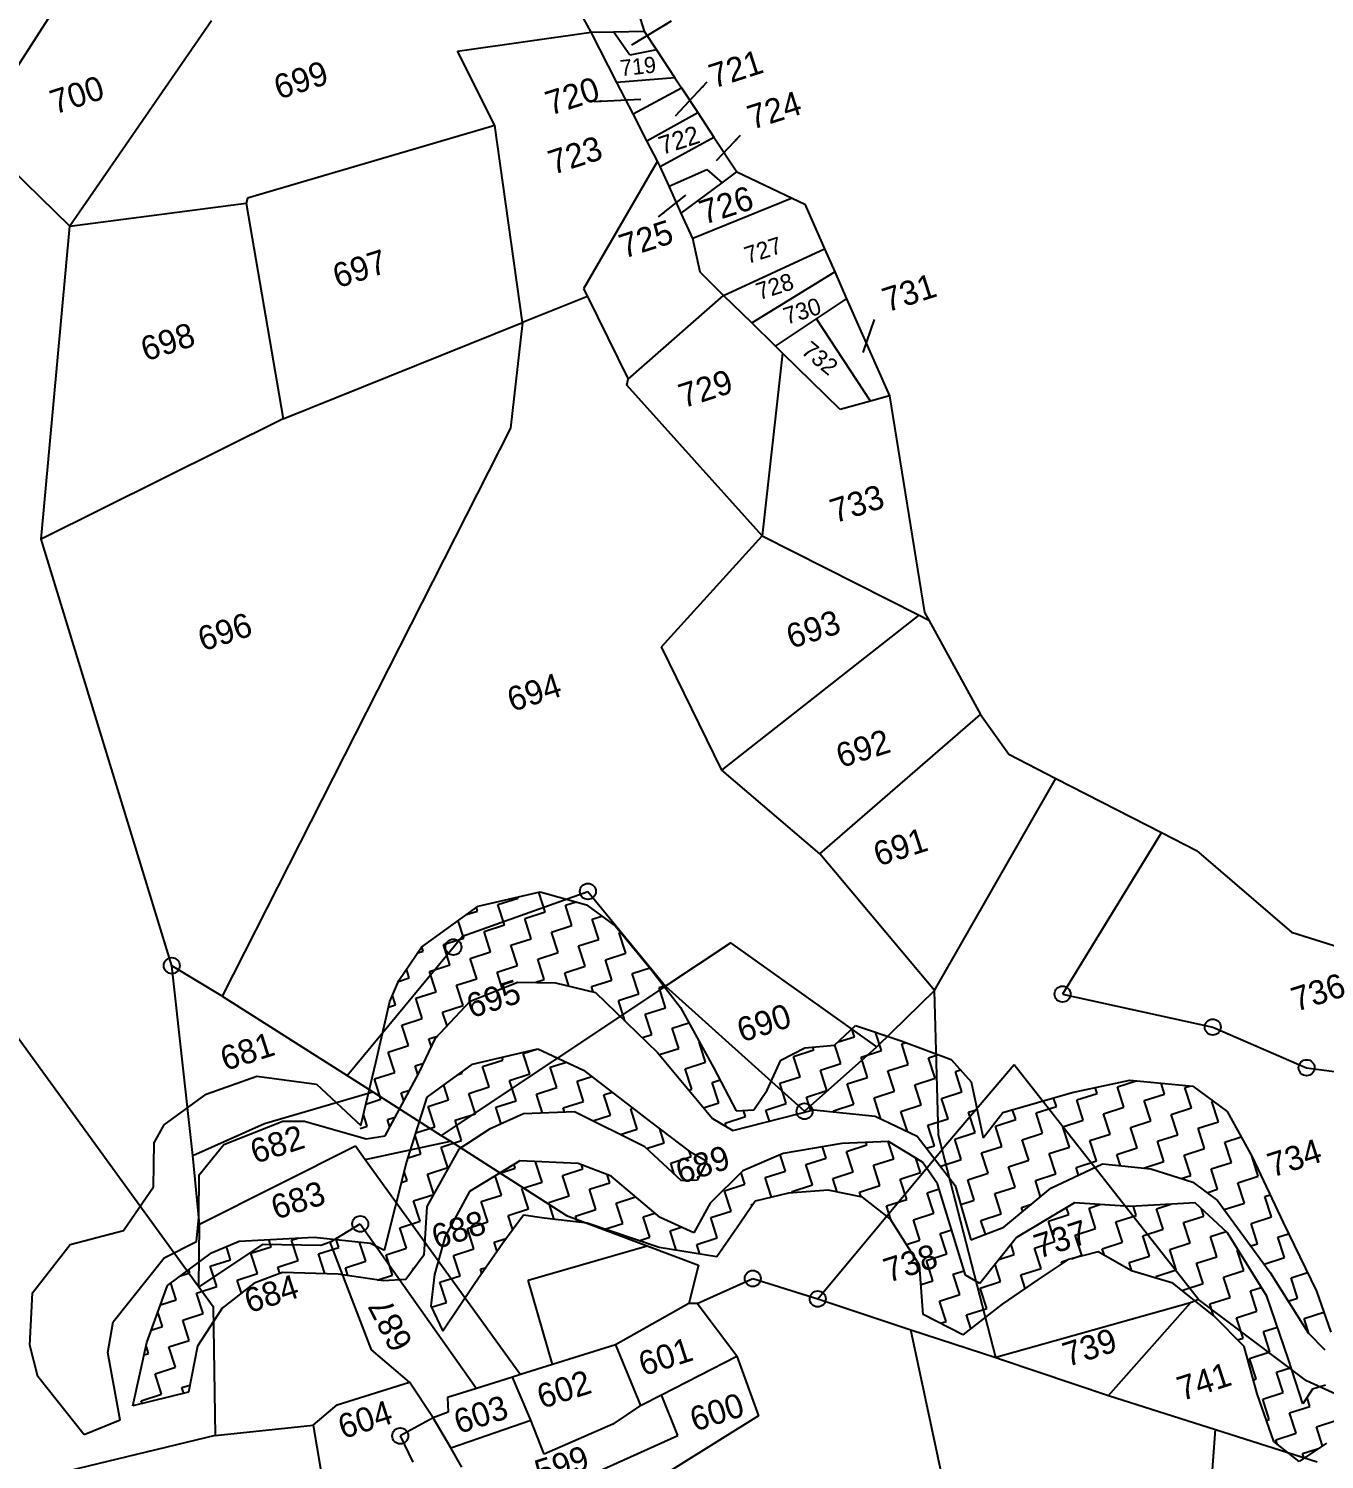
# Model space of a CAD drawing. Header units: metres. Extents: x 305262 to 307111, y 1940505 to 1944566.
# Drawn here: x 306012 to 306473, y 1943196 to 1943706 of the extents above; entities that cross this region are included whole.
import ezdxf

# ---------------------------------------------------------------- set-up
doc = ezdxf.new("R2010")
doc.units = ezdxf.units.M
doc.header["$MEASUREMENT"] = 0
for name, color, linetype in [('POLY_HATCH', 12, 'Continuous'), ('POLY_PARCEL', 6, 'Continuous'), ('TEXT_PARCEL', 7, 'Continuous'), ('V_BOUND_LINE', 7, 'Continuous')]:
    doc.layers.add(name, color=color, linetype=linetype)
doc.styles.get("Standard").update_dxf_attribs({"font": 'simplex.shx'})
doc.styles.add('TEXT_MAP', font='')
doc.styles.get('TEXT_MAP').set_extended_font_data('Kruti Dev 050')
doc.dimstyles.get("Standard").update_dxf_attribs({"dimtxt": 0.18, "dimasz": 0.18, "dimexe": 0.18, "dimexo": 0.0625, "dimgap": 0.09, "dimtad": 0, "dimtih": 1, "dimtoh": 1, "dimdec": 4, "dimzin": 0, "dimdsep": 46, "dimtxsty": 'Standard', "dimcen": 0.09, "dimadec": 0, "dimazin": 0, "dimtfac": 1, "dimtdec": 4, "dimtofl": 0, "dimtmove": 0, "dimatfit": 3, "dimfxl": 1, "dimtolj": 1, "dimtzin": 0, "dimarcsym": 0})

msp = doc.modelspace()

# ---------------------------------------------------------------- linework, layer by layer
for centre in [(306211.05, 1943398.62), (306163.16, 1943378.78), (306062.94, 1943372.18), (306380.01, 1943362.05), (306433.45, 1943350.31), (306466.89, 1943335.86), (306288.16, 1943320.35), (306130.03, 1943280.25), (306269.73, 1943260.83), (306292.85, 1943253.58), (306144.26, 1943204.81)]:
    msp.add_circle(centre, 2.85)
at = {"layer": 'POLY_HATCH'}
for p, q in [((306171.97, 1943393.32), (306194.03, 1943398.48)), ((306194.03, 1943398.48), (306210.6, 1943393.82)), ((306151.87, 1943378.81), (306171.97, 1943393.32)), ((306210.6, 1943393.82), (306220.93, 1943386.27)), ((306220.93, 1943386.27), (306232.99, 1943371.52)), ((306143.75, 1943366.96), (306151.87, 1943378.81)), ((306232.99, 1943371.52), (306243.97, 1943357.32)), ((306140.56, 1943359.45), (306143.75, 1943366.96)), ((306169.11, 1943359.56), (306186.12, 1943366.36)), ((306186.12, 1943366.36), (306199.47, 1943366.02)), ((306199.47, 1943366.02), (306213.78, 1943362.68)), ((306213.78, 1943362.68), (306235.87, 1943341.33)), ((306135.53, 1943337.66), (306140.56, 1943359.45)), ((306156.82, 1943346.35), (306169.11, 1943359.56)), ((306243.97, 1943357.32), (306255.77, 1943335.93)), ((306298.88, 1943343.83), (306306.32, 1943350.84)), ((306306.32, 1943350.84), (306322.52, 1943345.47)), ((306150.93, 1943334.15), (306156.82, 1943346.35)), ((306169.93, 1943337.15), (306193.23, 1943342.6)), ((306193.23, 1943342.6), (306209.46, 1943335.04)), ((306279.69, 1943338.55), (306288.27, 1943342.95)), ((306288.27, 1943342.95), (306298.88, 1943343.83)), ((306322.52, 1943345.47), (306340.32, 1943338.83)), ((306130.23, 1943315.32), (306135.53, 1943337.66)), ((306153.8, 1943325.32), (306169.93, 1943337.15)), ((306235.87, 1943341.33), (306255.35, 1943317.81)), ((306274.9, 1943327.92), (306279.69, 1943338.55)), ((306340.32, 1943338.83), (306347.51, 1943330.86)), ((306075.13, 1943326.4), (306093.25, 1943332.9)), ((306093.25, 1943332.9), (306114.4, 1943329.96)), ((306138.89, 1943311.58), (306150.93, 1943334.15)), ((306209.46, 1943335.04), (306233.28, 1943316.63)), ((306255.77, 1943335.93), (306263.86, 1943320.5)), ((306114.4, 1943329.96), (306130.23, 1943315.32)), ((306270.16, 1943320.88), (306274.9, 1943327.92)), ((306347.51, 1943330.86), (306351.69, 1943310.89)), ((306358.8, 1943319.88), (306383.48, 1943327.08)), ((306383.48, 1943327.08), (306404.01, 1943331.44)), ((306404.01, 1943331.44), (306426.35, 1943329.24)), ((306426.35, 1943329.24), (306438.65, 1943320.23)), ((306060.25, 1943315.49), (306075.13, 1943326.4)), ((306146.47, 1943302.01), (306153.8, 1943325.32)), ((306081.4, 1943308.53), (306102.48, 1943316.79)), ((306102.48, 1943316.79), (306110.17, 1943316.89)), ((306110.17, 1943316.89), (306132.09, 1943310.58)), ((306188.14, 1943319.43), (306176.08, 1943314.02)), ((306206.31, 1943320.16), (306188.14, 1943319.43)), ((306231.26, 1943307.74), (306206.31, 1943320.16)), ((306255.35, 1943317.81), (306262.68, 1943313.55)), ((306262.68, 1943313.55), (306291.45, 1943320.81)), ((306263.86, 1943320.5), (306270.16, 1943320.88)), ((306291.45, 1943320.81), (306313.35, 1943318.59)), ((306313.35, 1943318.59), (306328.22, 1943311.46)), ((306351.69, 1943310.89), (306358.8, 1943319.88)), ((306438.65, 1943320.23), (306447.54, 1943304.16)), ((306056.63, 1943309.11), (306060.25, 1943315.49)), ((306176.08, 1943314.02), (306165.07, 1943306.9)), ((306233.28, 1943316.63), (306247.1, 1943306.19)), ((306056.46, 1943293.41), (306056.63, 1943309.11)), ((306072.7, 1943297.72), (306081.4, 1943308.53)), ((306132.09, 1943310.58), (306138.89, 1943311.58)), ((306165.07, 1943306.9), (306153.77, 1943286.4)), ((306244.37, 1943295.6), (306231.26, 1943307.74)), ((306301.43, 1943308.9), (306280.61, 1943305.27)), ((306318.06, 1943309.64), (306301.43, 1943308.9)), ((306330.14, 1943302.28), (306318.06, 1943309.64)), ((306328.22, 1943311.46), (306341.78, 1943293.98)), ((306138.6, 1943270.86), (306146.47, 1943302.01)), ((306186.86, 1943302.72), (306168.89, 1943291.83)), ((306207.63, 1943301.73), (306186.86, 1943302.72)), ((306219.28, 1943297.3), (306207.63, 1943301.73)), ((306247.1, 1943306.19), (306253.37, 1943302.58)), ((306253.37, 1943302.58), (306249.91, 1943295.85)), ((306280.61, 1943305.27), (306266.24, 1943299.11)), ((306335.53, 1943294.54), (306330.14, 1943302.28)), ((306375.85, 1943293.03), (306394.27, 1943301.6)), ((306394.27, 1943301.6), (306411.39, 1943299.82)), ((306447.54, 1943304.16), (306458.51, 1943280.72)), ((306072.54, 1943282.53), (306072.7, 1943297.72)), ((306236.82, 1943282.5), (306219.28, 1943297.3)), ((306266.24, 1943299.11), (306254.57, 1943287.7)), ((306411.39, 1943299.82), (306426.4, 1943295.1)), ((306045.76, 1943277.95), (306056.46, 1943293.41)), ((306168.89, 1943291.83), (306160.25, 1943275.77)), ((306249.91, 1943295.85), (306244.37, 1943295.6)), ((306296.52, 1943292.26), (306282.4, 1943291.15)), ((306308.79, 1943289.8), (306296.52, 1943292.26)), ((306345.49, 1943261.97), (306335.53, 1943294.54)), ((306341.78, 1943293.98), (306347.35, 1943274.6)), ((306359.16, 1943279.06), (306375.85, 1943293.03)), ((306426.4, 1943295.1), (306435.1, 1943288.64)), ((306153.77, 1943286.4), (306152.66, 1943269.18)), ((306254.57, 1943287.7), (306248.76, 1943277.14)), ((306270.61, 1943288.4), (306264.22, 1943279.04)), ((306282.4, 1943291.15), (306270.61, 1943288.4)), ((306318.59, 1943282.07), (306308.79, 1943289.8)), ((306384.24, 1943287.72), (306363.64, 1943275.47)), ((306404.08, 1943286.43), (306384.24, 1943287.72)), ((306427.18, 1943287.72), (306404.08, 1943286.43)), ((306438.77, 1943277.14), (306427.18, 1943287.72)), ((306435.1, 1943288.64), (306453.96, 1943262.94)), ((306071.73, 1943273.96), (306072.54, 1943282.53)), ((306188.1, 1943283.32), (306180.71, 1943273.35)), ((306195.45, 1943282.26), (306188.1, 1943283.32)), ((306210.79, 1943280.49), (306195.45, 1943282.26)), ((306248.76, 1943277.14), (306236.82, 1943282.5)), ((306329.1, 1943265.63), (306318.59, 1943282.07)), ((306026.71, 1943272.96), (306045.76, 1943277.95)), ((306236.38, 1943271.88), (306210.79, 1943280.49)), ((306264.22, 1943279.04), (306257, 1943268.52)), ((306347.35, 1943274.6), (306359.16, 1943279.06)), ((306452.68, 1943254.52), (306438.77, 1943277.14)), ((306458.51, 1943280.72), (306470.37, 1943256.37)), ((306013.4, 1943255.76), (306026.71, 1943272.96)), ((306060.23, 1943268.19), (306071.73, 1943273.96)), ((306077.02, 1943269.97), (306086.92, 1943274.17)), ((306086.92, 1943274.17), (306113.56, 1943275.58)), ((306113.56, 1943275.58), (306133.7, 1943273.37)), ((306133.7, 1943273.37), (306138.6, 1943270.86)), ((306160.25, 1943275.77), (306156.41, 1943262.27)), ((306180.71, 1943273.35), (306170.85, 1943259)), ((306257, 1943268.52), (306236.38, 1943271.88)), ((306363.64, 1943275.47), (306350.54, 1943258.99)), ((306042.03, 1943245.42), (306060.23, 1943268.19)), ((306061.36, 1943258.29), (306077.02, 1943269.97)), ((306152.66, 1943269.18), (306146.26, 1943260.47)), ((306382.02, 1943267.6), (306371.35, 1943260.44)), ((306392.65, 1943270.27), (306382.02, 1943267.6)), ((306404.52, 1943263.51), (306392.65, 1943270.27)), ((306102.38, 1943262.94), (306092.23, 1943259.11)), ((306122.12, 1943262.42), (306102.38, 1943262.94)), ((306138.25, 1943259.94), (306122.12, 1943262.42)), ((306156.41, 1943262.27), (306155.16, 1943251.14)), ((306330.43, 1943248.03), (306329.1, 1943265.63)), ((306350.54, 1943258.99), (306345.49, 1943261.97)), ((306419.2, 1943259.14), (306404.52, 1943263.51)), ((306453.96, 1943262.94), (306467.48, 1943241.47)), ((306012.37, 1943237.06), (306013.4, 1943255.76)), ((306054.06, 1943238.05), (306061.36, 1943258.29)), ((306092.23, 1943259.11), (306080.83, 1943250.32)), ((306146.26, 1943260.47), (306138.25, 1943259.94)), ((306170.85, 1943259), (306159.44, 1943242.07)), ((306371.35, 1943260.44), (306358.49, 1943251.69)), ((306433.81, 1943247.59), (306419.2, 1943259.14)), ((306470.37, 1943256.37), (306475.51, 1943241.78)), ((306155.16, 1943251.14), (306159.44, 1943242.07)), ((306358.49, 1943251.69), (306344.54, 1943240.79)), ((306460.45, 1943231.98), (306452.68, 1943254.52)), ((306040.21, 1943234.45), (306042.03, 1943245.42)), ((306080.83, 1943250.32), (306072.12, 1943236.71)), ((306344.54, 1943240.79), (306330.43, 1943248.03)), ((306444.64, 1943236.62), (306433.81, 1943247.59)), ((306467.48, 1943241.47), (306473.39, 1943235.43)), ((306015.26, 1943225.97), (306012.37, 1943237.06)), ((306049.05, 1943215.49), (306054.06, 1943238.05)), ((306072.12, 1943236.71), (306068.86, 1943220.31)), ((306449.31, 1943219.79), (306444.64, 1943236.62)), ((306044.57, 1943210.39), (306040.21, 1943234.45)), ((306465.51, 1943216.23), (306460.45, 1943231.98)), ((306031.7, 1943205.18), (306015.26, 1943225.97)), ((306068.86, 1943220.31), (306049.05, 1943215.49)), ((306468.95, 1943221.42), (306465.51, 1943216.23)), ((306473.58, 1943222.91), (306468.95, 1943221.42)), ((306455.23, 1943202.77), (306449.31, 1943219.79)), ((306044.57, 1943210.39), (306031.7, 1943205.18)), ((306464.22, 1943195.68), (306455.23, 1943202.77)), ((306473.91, 1943202.22), (306464.22, 1943195.68))]:
    msp.add_line(p, q, dxfattribs=at)
at = {"layer": 'POLY_HATCH', "linetype": 'Continuous'}
for p, q in [((306195.8, 1943391.34), (306193.54, 1943398.36)), ((306179, 1943393.92), (306186.23, 1943396.25)), ((306181.32, 1943386.69), (306179, 1943393.92)), ((306186.23, 1943396.25), (306186.11, 1943396.63)), ((306203.04, 1943393.67), (306206.82, 1943394.88)), ((306205.37, 1943386.43), (306203.04, 1943393.67)), ((306166.85, 1943382.03), (306164.86, 1943388.19)), ((306167.83, 1943390.34), (306171.76, 1943391.6)), ((306171.76, 1943391.6), (306171.35, 1943392.87)), ((306188.56, 1943389.01), (306195.8, 1943391.34)), ((306190.89, 1943381.78), (306188.56, 1943389.01)), ((306212.61, 1943388.76), (306216.02, 1943389.86)), ((306214.93, 1943381.52), (306212.61, 1943388.76)), ((306174.08, 1943384.36), (306181.32, 1943386.69)), ((306176.41, 1943377.12), (306174.08, 1943384.36)), ((306198.13, 1943384.1), (306205.37, 1943386.43)), ((306200.46, 1943376.86), (306198.13, 1943384.1)), ((306222.17, 1943383.85), (306222.76, 1943384.04)), ((306224.5, 1943376.61), (306222.17, 1943383.85)), ((306152.37, 1943377.38), (306151.9, 1943378.83)), ((306159.61, 1943379.7), (306166.85, 1943382.03)), ((306161.94, 1943372.46), (306159.61, 1943379.7)), ((306183.65, 1943379.45), (306190.89, 1943381.78)), ((306185.98, 1943372.21), (306183.65, 1943379.45)), ((306207.69, 1943379.19), (306214.93, 1943381.52)), ((306210.02, 1943371.95), (306207.69, 1943379.19)), ((306150.47, 1943376.76), (306152.37, 1943377.38)), ((306169.17, 1943374.79), (306176.41, 1943377.12)), ((306171.5, 1943367.55), (306169.17, 1943374.79)), ((306193.22, 1943374.54), (306200.46, 1943376.86)), ((306195.54, 1943367.3), (306193.22, 1943374.54)), ((306217.26, 1943374.28), (306224.5, 1943376.61)), ((306219.59, 1943367.04), (306217.26, 1943374.28)), ((306143.58, 1943366.56), (306147.46, 1943367.81)), ((306147.46, 1943367.81), (306146.46, 1943370.92)), ((306154.7, 1943370.14), (306161.94, 1943372.46)), ((306157.02, 1943362.9), (306154.7, 1943370.14)), ((306178.74, 1943369.88), (306185.98, 1943372.21)), ((306180.58, 1943364.15), (306178.74, 1943369.88)), ((306202.78, 1943369.63), (306210.02, 1943371.95)), ((306204.31, 1943364.89), (306202.78, 1943369.63)), ((306226.83, 1943369.37), (306233.09, 1943371.38)), ((306229.15, 1943362.13), (306226.83, 1943369.37)), ((306149.79, 1943360.57), (306157.02, 1943362.9)), ((306164.26, 1943365.23), (306171.5, 1943367.55)), ((306166.59, 1943357.99), (306164.26, 1943365.23)), ((306192.14, 1943366.2), (306195.54, 1943367.3)), ((306212.35, 1943364.71), (306219.59, 1943367.04)), ((306212.94, 1943362.88), (306212.35, 1943364.71)), ((306236.39, 1943364.46), (306238.04, 1943364.99)), ((306238.72, 1943357.22), (306236.39, 1943364.46)), ((306140.09, 1943357.46), (306142.55, 1943358.24)), ((306142.55, 1943358.24), (306141.47, 1943361.6)), ((306152.11, 1943353.33), (306149.79, 1943360.57)), ((306159.35, 1943355.66), (306166.59, 1943357.99)), ((306221.92, 1943359.8), (306229.15, 1943362.13)), ((306224.24, 1943352.57), (306221.92, 1943359.8)), ((306144.87, 1943351), (306152.11, 1943353.33)), ((306160.93, 1943350.76), (306159.35, 1943355.66)), ((306231.48, 1943354.89), (306238.72, 1943357.22)), ((306233.81, 1943347.65), (306231.48, 1943354.89)), ((306147.2, 1943343.77), (306144.87, 1943351)), ((306230.45, 1943346.57), (306233.81, 1943347.65)), ((306241.05, 1943349.98), (306246.97, 1943351.88)), ((306243.38, 1943342.74), (306241.05, 1943349.98)), ((306305.94, 1943346.89), (306305.05, 1943349.65)), ((306315.51, 1943341.97), (306313.41, 1943348.49)), ((306139.96, 1943341.44), (306147.2, 1943343.77)), ((306154.44, 1943346.09), (306157.49, 1943347.08)), ((306155.34, 1943343.29), (306154.44, 1943346.09)), ((306188.05, 1943340.93), (306193.24, 1943342.6)), ((306236.53, 1943340.54), (306243.38, 1943342.74)), ((306250.61, 1943345.07), (306250.71, 1943345.1)), ((306252.94, 1943337.83), (306250.61, 1943345.07)), ((306284.22, 1943339.9), (306291.46, 1943342.23)), ((306291.46, 1943342.23), (306291.15, 1943343.19)), ((306301.03, 1943337.32), (306298.92, 1943343.87)), ((306300.15, 1943345.02), (306305.94, 1943346.89)), ((306322.75, 1943344.3), (306324.31, 1943344.8)), ((306325.07, 1943337.06), (306322.75, 1943344.3)), ((306142.29, 1943334.2), (306139.96, 1943341.44)), ((306149.53, 1943336.53), (306152.54, 1943337.5)), ((306173.57, 1943336.27), (306180.81, 1943338.6)), ((306180.81, 1943338.6), (306180.48, 1943339.62)), ((306190.38, 1943333.69), (306188.05, 1943340.93)), ((306197.62, 1943336.02), (306203.39, 1943337.87)), ((306245.7, 1943335.5), (306252.94, 1943337.83)), ((306286.55, 1943332.66), (306284.22, 1943339.9)), ((306293.79, 1943334.99), (306301.03, 1943337.32)), ((306308.27, 1943339.65), (306315.51, 1943341.97)), ((306310.6, 1943332.41), (306308.27, 1943339.65)), ((306332.31, 1943339.39), (306335.8, 1943340.51)), ((306334.64, 1943332.15), (306332.31, 1943339.39)), ((306135.05, 1943331.87), (306142.29, 1943334.2)), ((306150.53, 1943333.41), (306149.53, 1943336.53)), ((306164.95, 1943333.5), (306166.33, 1943333.94)), ((306166.33, 1943333.94), (306166.19, 1943334.4)), ((306175.9, 1943329.03), (306173.57, 1943336.27)), ((306183.14, 1943331.36), (306190.38, 1943333.69)), ((306199.94, 1943328.78), (306197.62, 1943336.02)), ((306207.18, 1943331.1), (306212.39, 1943332.78)), ((306248.03, 1943328.27), (306245.7, 1943335.5)), ((306279.31, 1943330.34), (306286.55, 1943332.66)), ((306296.12, 1943327.75), (306293.79, 1943334.99)), ((306303.36, 1943330.08), (306310.6, 1943332.41)), ((306317.83, 1943334.74), (306325.07, 1943337.06)), ((306320.16, 1943327.5), (306317.83, 1943334.74)), ((306327.4, 1943329.82), (306334.64, 1943332.15)), ((306341.88, 1943334.48), (306343.71, 1943335.07)), ((306344.21, 1943327.24), (306341.88, 1943334.48)), ((306137.38, 1943324.63), (306135.05, 1943331.87)), ((306144.62, 1943326.96), (306147.6, 1943327.92)), ((306145.55, 1943324.07), (306144.62, 1943326.96)), ((306161.42, 1943324.38), (306159.72, 1943329.66)), ((306168.66, 1943326.71), (306175.9, 1943329.03)), ((306185.47, 1943324.12), (306183.14, 1943331.36)), ((306192.71, 1943326.45), (306199.94, 1943328.78)), ((306209.51, 1943323.87), (306207.18, 1943331.1)), ((306216.75, 1943326.19), (306219.69, 1943327.14)), ((306246.97, 1943327.92), (306248.03, 1943328.27)), ((306255.27, 1943330.59), (306258.09, 1943331.5)), ((306257.6, 1943323.35), (306255.27, 1943330.59)), ((306281.64, 1943323.1), (306279.31, 1943330.34)), ((306288.88, 1943325.43), (306296.12, 1943327.75)), ((306305.68, 1943322.84), (306303.36, 1943330.08)), ((306312.92, 1943325.17), (306320.16, 1943327.5)), ((306329.73, 1943322.59), (306327.4, 1943329.82)), ((306336.97, 1943324.91), (306344.21, 1943327.24)), ((306392.29, 1943326.73), (306391.62, 1943328.81)), ((306399.53, 1943329.06), (306406.26, 1943331.22)), ((306401.86, 1943321.82), (306399.53, 1943329.06)), ((306416.34, 1943326.47), (306415.09, 1943330.35)), ((306423.57, 1943328.8), (306425.26, 1943329.34)), ((306425.9, 1943321.56), (306423.57, 1943328.8)), ((306132.03, 1943322.91), (306137.38, 1943324.63)), ((306154.18, 1943322.05), (306161.42, 1943324.38)), ((306156.51, 1943314.81), (306154.18, 1943322.05)), ((306170.99, 1943319.47), (306168.66, 1943326.71)), ((306178.23, 1943321.79), (306185.47, 1943324.12)), ((306180.14, 1943315.84), (306178.23, 1943321.79)), ((306194.88, 1943319.7), (306192.71, 1943326.45)), ((306202.27, 1943321.54), (306209.51, 1943323.87)), ((306219.08, 1943318.95), (306216.75, 1943326.19)), ((306252.2, 1943321.62), (306257.6, 1943323.35)), ((306274.4, 1943320.77), (306281.64, 1943323.1)), ((306290.44, 1943320.56), (306288.88, 1943325.43)), ((306298.45, 1943320.51), (306305.68, 1943322.84)), ((306315.25, 1943317.93), (306312.92, 1943325.17)), ((306322.49, 1943320.26), (306329.73, 1943322.59)), ((306339.29, 1943317.68), (306336.97, 1943324.91)), ((306370.58, 1943319.75), (306377.82, 1943322.07)), ((306377.82, 1943322.07), (306376.83, 1943325.14)), ((306385.05, 1943324.4), (306392.29, 1943326.73)), ((306387.38, 1943317.16), (306385.05, 1943324.4)), ((306394.62, 1943319.49), (306401.86, 1943321.82)), ((306409.1, 1943324.15), (306416.34, 1943326.47)), ((306411.43, 1943316.91), (306409.1, 1943324.15)), ((306433.14, 1943323.89), (306433.49, 1943324)), ((306435.47, 1943316.65), (306433.14, 1943323.89)), ((306132.47, 1943315.07), (306131.15, 1943319.18)), ((306139.71, 1943317.39), (306142.46, 1943318.28)), ((306140.57, 1943314.73), (306139.71, 1943317.39)), ((306163.75, 1943317.14), (306170.99, 1943319.47)), ((306166.08, 1943309.9), (306163.75, 1943317.14)), ((306202.76, 1943320.02), (306202.27, 1943321.54)), ((306212.79, 1943316.93), (306219.08, 1943318.95)), ((306226.32, 1943321.28), (306226.98, 1943321.5)), ((306228.64, 1943314.04), (306226.32, 1943321.28)), ((306259.93, 1943316.12), (306267.16, 1943318.44)), ((306267.16, 1943318.44), (306266.45, 1943320.66)), ((306275.67, 1943316.83), (306274.4, 1943320.77)), ((306298.58, 1943320.09), (306298.45, 1943320.51)), ((306314.94, 1943317.83), (306315.25, 1943317.93)), ((306324.79, 1943313.1), (306322.49, 1943320.26)), ((306332.06, 1943315.35), (306339.29, 1943317.68)), ((306346.53, 1943320), (306349.58, 1943320.98)), ((306348.86, 1943312.76), (306346.53, 1943320)), ((306356.1, 1943315.09), (306363.34, 1943317.42)), ((306363.34, 1943317.42), (306362.22, 1943320.88)), ((306372.9, 1943312.51), (306370.58, 1943319.75)), ((306380.14, 1943314.84), (306387.38, 1943317.16)), ((306396.95, 1943312.25), (306394.62, 1943319.49)), ((306404.19, 1943314.58), (306411.43, 1943316.91)), ((306418.66, 1943319.23), (306425.9, 1943321.56)), ((306420.99, 1943312), (306418.66, 1943319.23)), ((306129.98, 1943314.27), (306132.47, 1943315.07)), ((306151.6, 1943305.25), (306149.52, 1943311.71)), ((306149.82, 1943312.66), (306156.51, 1943314.81)), ((306222.54, 1943312.08), (306228.64, 1943314.04)), ((306238.21, 1943309.13), (306236.61, 1943314.11)), ((306260.31, 1943314.93), (306259.93, 1943316.12)), ((306334.38, 1943308.11), (306332.06, 1943315.35)), ((306341.62, 1943310.44), (306348.86, 1943312.76)), ((306358.43, 1943307.85), (306356.1, 1943315.09)), ((306365.67, 1943310.18), (306372.9, 1943312.51)), ((306382.47, 1943307.6), (306380.14, 1943314.84)), ((306389.71, 1943309.92), (306396.95, 1943312.25)), ((306406.51, 1943307.34), (306404.19, 1943314.58)), ((306413.75, 1943309.67), (306420.99, 1943312)), ((306428.23, 1943314.32), (306435.47, 1943316.65)), ((306430.56, 1943307.09), (306428.23, 1943314.32)), ((306158.84, 1943307.57), (306166.08, 1943309.9)), ((306161.17, 1943300.33), (306158.84, 1943307.57)), ((306231.93, 1943307.11), (306238.21, 1943309.13)), ((306295.86, 1943303.71), (306294.58, 1943307.7)), ((306303.1, 1943306.04), (306310.34, 1943308.36)), ((306310.34, 1943308.36), (306310.04, 1943309.28)), ((306319.91, 1943303.45), (306317.92, 1943309.64)), ((306331.53, 1943307.19), (306334.38, 1943308.11)), ((306343.95, 1943303.2), (306341.62, 1943310.44)), ((306351.19, 1943305.53), (306358.43, 1943307.85)), ((306367.99, 1943302.94), (306365.67, 1943310.18)), ((306375.23, 1943305.27), (306382.47, 1943307.6)), ((306392.04, 1943302.69), (306389.71, 1943309.92)), ((306399.28, 1943305.01), (306406.51, 1943307.34)), ((306416.08, 1943302.43), (306413.75, 1943309.67)), ((306423.32, 1943304.76), (306430.56, 1943307.09)), ((306437.8, 1943309.41), (306443.6, 1943311.28)), ((306440.12, 1943302.17), (306437.8, 1943309.41)), ((306147.03, 1943303.77), (306151.6, 1943305.25)), ((306185.21, 1943300.08), (306184.77, 1943301.45)), ((306192.45, 1943302.41), (306192.58, 1943302.45)), ((306194.78, 1943295.17), (306192.45, 1943302.41)), ((306240.54, 1943301.89), (306247.78, 1943304.22)), ((306241.8, 1943297.98), (306240.54, 1943301.89)), ((306247.78, 1943304.22), (306247.15, 1943306.15)), ((306281.39, 1943299.05), (306279.54, 1943304.81)), ((306288.62, 1943301.38), (306295.86, 1943303.71)), ((306305.43, 1943298.8), (306303.1, 1943306.04)), ((306312.67, 1943301.13), (306319.91, 1943303.45)), ((306329.47, 1943298.54), (306327.81, 1943303.7)), ((306336.71, 1943300.87), (306343.95, 1943303.2)), ((306353.52, 1943298.29), (306351.19, 1943305.53)), ((306360.75, 1943300.61), (306367.99, 1943302.94)), ((306377.56, 1943298.03), (306375.23, 1943305.27)), ((306384.8, 1943300.36), (306392.04, 1943302.69)), ((306400.58, 1943300.94), (306399.28, 1943305.01)), ((306408.84, 1943300.1), (306416.08, 1943302.43)), ((306425.65, 1943297.52), (306423.32, 1943304.76)), ((306432.89, 1943299.85), (306440.12, 1943302.17)), ((306449.69, 1943297.26), (306447.37, 1943304.47)), ((306146.69, 1943295.68), (306145.67, 1943298.85)), ((306153.93, 1943298.01), (306161.17, 1943300.33)), ((306156.23, 1943290.85), (306153.93, 1943298.01)), ((306180.3, 1943290.51), (306178.08, 1943297.4)), ((306179.43, 1943298.22), (306185.21, 1943300.08)), ((306202.02, 1943297.49), (306209.25, 1943299.82)), ((306204.34, 1943290.26), (306202.02, 1943297.49)), ((306209.25, 1943299.82), (306208.78, 1943301.29)), ((306218.82, 1943294.91), (306217.88, 1943297.83)), ((306250.1, 1943296.98), (306250.57, 1943297.13)), ((306250.25, 1943296.52), (306250.1, 1943296.98)), ((306266.91, 1943294.4), (306265.59, 1943298.48)), ((306274.15, 1943296.73), (306281.39, 1943299.05)), ((306276.39, 1943289.74), (306274.15, 1943296.73)), ((306290.95, 1943294.14), (306288.62, 1943301.38)), ((306298.19, 1943296.47), (306305.43, 1943298.8)), ((306299.75, 1943291.61), (306298.19, 1943296.47)), ((306314.99, 1943293.89), (306312.67, 1943301.13)), ((306322.23, 1943296.22), (306329.47, 1943298.54)), ((306336.91, 1943300.26), (306336.71, 1943300.87)), ((306346.28, 1943295.96), (306353.52, 1943298.29)), ((306363.08, 1943293.38), (306360.75, 1943300.61)), ((306370.32, 1943295.7), (306377.56, 1943298.03)), ((306385.68, 1943297.6), (306384.8, 1943300.36)), ((306408.85, 1943300.09), (306408.84, 1943300.1)), ((306422.22, 1943296.42), (306425.65, 1943297.52)), ((306435.21, 1943292.61), (306432.89, 1943299.85)), ((306442.45, 1943294.94), (306449.69, 1943297.26)), ((306144.71, 1943295.04), (306146.69, 1943295.68)), ((306187.54, 1943292.84), (306194.78, 1943295.17)), ((306189.87, 1943285.6), (306187.54, 1943292.84)), ((306211.58, 1943292.58), (306218.82, 1943294.91)), ((306213.91, 1943285.34), (306211.58, 1943292.58)), ((306259.67, 1943292.07), (306266.91, 1943294.4)), ((306262, 1943284.83), (306259.67, 1943292.07)), ((306283.71, 1943291.82), (306290.95, 1943294.14)), ((306283.89, 1943291.26), (306283.71, 1943291.82)), ((306307.76, 1943291.56), (306314.99, 1943293.89)), ((306308.29, 1943289.9), (306307.76, 1943291.56)), ((306324.56, 1943288.98), (306322.23, 1943296.22)), ((306331.8, 1943291.3), (306336.1, 1943292.69)), ((306334.13, 1943284.07), (306331.8, 1943291.3)), ((306348.6, 1943288.72), (306346.28, 1943295.96)), ((306355.84, 1943291.05), (306363.08, 1943293.38)), ((306372.17, 1943289.95), (306370.32, 1943295.7)), ((306431.41, 1943291.38), (306435.21, 1943292.61)), ((306444.78, 1943287.7), (306442.45, 1943294.94)), ((306149.02, 1943288.44), (306156.16, 1943290.74)), ((306151.35, 1943281.2), (306149.02, 1943288.44)), ((306173.06, 1943288.18), (306180.3, 1943290.51)), ((306175.39, 1943280.95), (306173.06, 1943288.18)), ((306197.1, 1943287.93), (306204.34, 1943290.26)), ((306199.06, 1943281.84), (306197.1, 1943287.93)), ((306221.15, 1943287.67), (306228.05, 1943289.89)), ((306223.48, 1943280.43), (306221.15, 1943287.67)), ((306269.24, 1943287.16), (306269.91, 1943287.38)), ((306269.4, 1943286.64), (306269.24, 1943287.16)), ((306317.32, 1943286.65), (306324.56, 1943288.98)), ((306319, 1943281.42), (306317.32, 1943286.65)), ((306343.74, 1943287.16), (306348.6, 1943288.72)), ((306358.17, 1943283.81), (306355.84, 1943291.05)), ((306365.41, 1943286.14), (306368.99, 1943287.29)), ((306389.45, 1943285.88), (306393.33, 1943287.13)), ((306406.26, 1943283.3), (306405.23, 1943286.49)), ((306413.5, 1943285.63), (306418.51, 1943287.24)), ((306437.54, 1943285.37), (306444.78, 1943287.7)), ((306452.02, 1943290.02), (306453.88, 1943290.62)), ((306454.35, 1943282.79), (306452.02, 1943290.02)), ((306144.11, 1943278.87), (306151.35, 1943281.2)), ((306165.65, 1943285.8), (306165.82, 1943285.86)), ((306165.82, 1943285.86), (306165.77, 1943286.03)), ((306182.63, 1943283.27), (306189.87, 1943285.6)), ((306184.27, 1943278.16), (306182.63, 1943283.27)), ((306206.67, 1943283.02), (306213.91, 1943285.34)), ((306207.36, 1943280.88), (306206.67, 1943283.02)), ((306230.71, 1943282.76), (306234.91, 1943284.11)), ((306233.04, 1943275.52), (306230.71, 1943282.76)), ((306254.76, 1943282.51), (306262, 1943284.83)), ((306257.09, 1943275.27), (306254.76, 1943282.51)), ((306326.89, 1943281.74), (306334.13, 1943284.07)), ((306329.22, 1943274.5), (306326.89, 1943281.74)), ((306350.93, 1943281.48), (306358.17, 1943283.81)), ((306352.52, 1943276.55), (306350.93, 1943281.48)), ((306365.88, 1943284.68), (306365.41, 1943286.14)), ((306374.98, 1943281.23), (306382.21, 1943283.55)), ((306377.3, 1943273.99), (306374.98, 1943281.23)), ((306382.21, 1943283.55), (306381.42, 1943286.03)), ((306391.78, 1943278.64), (306389.45, 1943285.88)), ((306399.02, 1943280.97), (306406.26, 1943283.3)), ((306415.82, 1943278.39), (306413.5, 1943285.63)), ((306423.06, 1943280.71), (306430.3, 1943283.04)), ((306430.3, 1943283.04), (306429.47, 1943285.64)), ((306437.57, 1943285.27), (306437.54, 1943285.37)), ((306447.11, 1943280.46), (306454.35, 1943282.79)), ((306146.43, 1943271.64), (306144.11, 1943278.87)), ((306160.46, 1943276.14), (306160.91, 1943276.29)), ((306160.91, 1943276.29), (306160.77, 1943276.73)), ((306168.15, 1943278.62), (306175.39, 1943280.95)), ((306170.48, 1943271.38), (306168.15, 1943278.62)), ((306217.07, 1943278.37), (306223.48, 1943280.43)), ((306240.28, 1943277.85), (306244.3, 1943279.14)), ((306242.52, 1943270.88), (306240.28, 1943277.85)), ((306336.45, 1943276.83), (306340.55, 1943278.14)), ((306338.78, 1943269.59), (306336.45, 1943276.83)), ((306384.54, 1943276.31), (306391.78, 1943278.64)), ((306386.87, 1943269.08), (306384.54, 1943276.31)), ((306401.35, 1943273.73), (306399.02, 1943280.97)), ((306408.59, 1943276.06), (306415.82, 1943278.39)), ((306410.91, 1943268.82), (306408.59, 1943276.06)), ((306425.39, 1943273.48), (306423.06, 1943280.71)), ((306432.63, 1943275.8), (306438.25, 1943277.61)), ((306449.43, 1943273.22), (306447.11, 1943280.46)), ((306456.67, 1943275.55), (306460.44, 1943276.76)), ((306083.87, 1943267.49), (306082.35, 1943272.23)), ((306091.11, 1943269.82), (306098.35, 1943272.15)), ((306098.35, 1943272.15), (306097.52, 1943274.73)), ((306105.59, 1943274.47), (306108.14, 1943275.3)), ((306107.91, 1943267.24), (306105.59, 1943274.47)), ((306115.15, 1943269.56), (306122.39, 1943271.89)), ((306122.39, 1943271.89), (306121.48, 1943274.71)), ((306131.96, 1943266.98), (306129.76, 1943273.8)), ((306139.2, 1943269.31), (306146.43, 1943271.64)), ((306163.24, 1943269.05), (306170.48, 1943271.38)), ((306177.72, 1943273.71), (306182, 1943275.08)), ((306178.75, 1943270.49), (306177.72, 1943273.71)), ((306229.21, 1943274.29), (306233.04, 1943275.52)), ((306249.85, 1943272.94), (306257.09, 1943275.27)), ((306250.95, 1943269.51), (306249.85, 1943272.94)), ((306324.41, 1943272.96), (306329.22, 1943274.5)), ((306362.83, 1943269.33), (306361.66, 1943272.97)), ((306370.06, 1943271.66), (306377.3, 1943273.99)), ((306372.39, 1943264.42), (306370.06, 1943271.66)), ((306394.11, 1943271.4), (306401.35, 1943273.73)), ((306394.88, 1943269), (306394.11, 1943271.4)), ((306418.15, 1943271.15), (306425.39, 1943273.48)), ((306420.48, 1943263.91), (306418.15, 1943271.15)), ((306434.96, 1943268.56), (306432.63, 1943275.8)), ((306442.2, 1943270.89), (306442.54, 1943271)), ((306444.52, 1943263.65), (306442.2, 1943270.89)), ((306446.99, 1943272.43), (306449.43, 1943273.22)), ((306459, 1943268.31), (306456.67, 1943275.55)), ((306076.63, 1943265.16), (306083.87, 1943267.49)), ((306093.44, 1943262.58), (306091.11, 1943269.82)), ((306100.67, 1943264.91), (306107.91, 1943267.24)), ((306117.41, 1943262.55), (306115.15, 1943269.56)), ((306124.72, 1943264.65), (306131.96, 1943266.98)), ((306141.52, 1943262.07), (306139.2, 1943269.31)), ((306165.57, 1943261.81), (306163.24, 1943269.05)), ((306331.54, 1943267.26), (306338.78, 1943269.59)), ((306333.87, 1943260.02), (306331.54, 1943267.26)), ((306357.91, 1943259.77), (306355.97, 1943265.82)), ((306357.37, 1943267.58), (306362.83, 1943269.33)), ((306379.63, 1943266.75), (306381.8, 1943267.44)), ((306379.83, 1943266.13), (306379.63, 1943266.75)), ((306383.15, 1943267.88), (306386.87, 1943269.08)), ((306403.67, 1943266.49), (306410.91, 1943268.82)), ((306404.65, 1943263.47), (306403.67, 1943266.49)), ((306427.72, 1943266.24), (306434.96, 1943268.56)), ((306430.05, 1943259), (306427.72, 1943266.24)), ((306451.76, 1943265.98), (306459, 1943268.31)), ((306451.79, 1943265.88), (306451.76, 1943265.98)), ((306065.99, 1943261.74), (306069.39, 1943262.84)), ((306069.39, 1943262.84), (306069.02, 1943264)), ((306078.96, 1943257.93), (306076.63, 1943265.16)), ((306086.2, 1943260.25), (306093.44, 1943262.58)), ((306101.42, 1943262.58), (306100.67, 1943264.91)), ((306125.61, 1943261.89), (306124.72, 1943264.65)), ((306135.99, 1943260.29), (306141.52, 1943262.07)), ((306148.76, 1943264.4), (306149.27, 1943264.56)), ((306148.88, 1943264.03), (306148.76, 1943264.4)), ((306158.33, 1943259.49), (306165.57, 1943261.81)), ((306172.81, 1943264.14), (306174.83, 1943264.79)), ((306173.31, 1943262.57), (306172.81, 1943264.14)), ((306341.11, 1943262.35), (306344.99, 1943263.6)), ((306343.44, 1943255.11), (306341.11, 1943262.35)), ((306365.15, 1943262.09), (306372.39, 1943264.42)), ((306366.7, 1943257.28), (306365.15, 1943262.09)), ((306413.24, 1943261.58), (306420.48, 1943263.91)), ((306413.48, 1943260.84), (306413.24, 1943261.58)), ((306437.28, 1943261.33), (306444.52, 1943263.65)), ((306439.61, 1943254.09), (306437.28, 1943261.33)), ((306461.33, 1943261.07), (306467.17, 1943262.95)), ((306463.66, 1943253.83), (306461.33, 1943261.07)), ((306064.48, 1943253.27), (306062.58, 1943259.2)), ((306071.72, 1943255.6), (306078.96, 1943257.93)), ((306074.05, 1943248.36), (306071.72, 1943255.6)), ((306087.69, 1943255.61), (306086.2, 1943260.25)), ((306160.66, 1943252.25), (306158.33, 1943259.49)), ((306329.63, 1943258.66), (306333.87, 1943260.02)), ((306350.68, 1943257.44), (306357.91, 1943259.77)), ((306353, 1943250.2), (306350.68, 1943257.44)), ((306422.81, 1943256.67), (306430.05, 1943259)), ((306422.97, 1943256.16), (306422.81, 1943256.67)), ((306446.85, 1943256.41), (306450.75, 1943257.67)), ((306449.18, 1943249.18), (306446.85, 1943256.41)), ((306058.9, 1943251.48), (306064.48, 1943253.27)), ((306081.29, 1943250.69), (306081.32, 1943250.7)), ((306081.29, 1943250.67), (306081.29, 1943250.69)), ((306155.43, 1943250.57), (306160.66, 1943252.25)), ((306336.2, 1943252.78), (306343.44, 1943255.11)), ((306338.53, 1943245.54), (306336.2, 1943252.78)), ((306432.37, 1943251.76), (306439.61, 1943254.09)), ((306433.68, 1943247.69), (306432.37, 1943251.76)), ((306460.36, 1943252.77), (306463.66, 1943253.83)), ((306059.57, 1943243.7), (306057.93, 1943248.8)), ((306066.81, 1943246.03), (306074.05, 1943248.36)), ((306069.14, 1943238.79), (306066.81, 1943246.03)), ((306336.53, 1943244.9), (306338.53, 1943245.54)), ((306345.77, 1943247.87), (306353, 1943250.2)), ((306347.34, 1943242.98), (306345.77, 1943247.87)), ((306441.94, 1943246.85), (306449.18, 1943249.18)), ((306444.27, 1943239.61), (306441.94, 1943246.85)), ((306465.98, 1943246.59), (306473.02, 1943248.85)), ((306467.7, 1943241.24), (306465.98, 1943246.59)), ((306055.64, 1943242.44), (306059.57, 1943243.7)), ((306451.51, 1943241.94), (306456.47, 1943243.53)), ((306453.83, 1943234.7), (306451.51, 1943241.94)), ((306054.66, 1943234.14), (306053.79, 1943236.84)), ((306061.9, 1943236.47), (306069.14, 1943238.79)), ((306064.23, 1943229.23), (306061.9, 1943236.47)), ((306442.31, 1943238.98), (306444.27, 1943239.61)), ((306053.08, 1943233.63), (306054.66, 1943234.14)), ((306446.59, 1943232.37), (306453.83, 1943234.7)), ((306448.92, 1943225.13), (306446.59, 1943232.37)), ((306056.99, 1943226.9), (306064.23, 1943229.23)), ((306059.31, 1943219.66), (306056.99, 1943226.9)), ((306447.92, 1943224.81), (306448.92, 1943225.13)), ((306456.16, 1943227.46), (306461.36, 1943229.13)), ((306458.49, 1943220.22), (306456.16, 1943227.46)), ((306066.55, 1943221.99), (306069.38, 1943222.9)), ((306067.22, 1943219.91), (306066.55, 1943221.99)), ((306451.25, 1943217.89), (306458.49, 1943220.22)), ((306052.08, 1943217.33), (306059.31, 1943219.66)), ((306052.41, 1943216.3), (306052.08, 1943217.33)), ((306453.58, 1943210.65), (306451.25, 1943217.89)), ((306460.82, 1943212.98), (306468.05, 1943215.31)), ((306468.05, 1943215.31), (306467.02, 1943218.51)), ((306452.6, 1943210.34), (306453.58, 1943210.65)), ((306463.14, 1943205.74), (306460.82, 1943212.98)), ((306470.38, 1943208.07), (306477.62, 1943210.4)), ((306455.9, 1943203.42), (306463.14, 1943205.74)), ((306472.56, 1943201.31), (306470.38, 1943208.07)), ((306456.41, 1943201.84), (306455.9, 1943203.42)), ((306465.47, 1943198.51), (306471.07, 1943200.31)), ((306465.99, 1943196.88), (306465.47, 1943198.51))]:
    msp.add_line(p, q, dxfattribs=at)
at = {"layer": 'POLY_PARCEL'}
for p, q in [((305992.69, 1943668.55), (306022.15, 1943714.17)), ((306212.21, 1943704.46), (306209.57, 1943709.19)), ((306077.02, 1943708.54), (306026.66, 1943635.39)), ((306164.67, 1943697.72), (306212.21, 1943704.46)), ((306212.21, 1943704.46), (306220.12, 1943704.61)), ((306221.39, 1943686.58), (306212.21, 1943704.46)), ((306220.12, 1943704.61), (306231.12, 1943704.82)), ((306226, 1943696.27), (306220.12, 1943704.61)), ((306177.89, 1943671.26), (306164.67, 1943697.72)), ((306235.47, 1943698.2), (306226, 1943696.27)), ((306242.01, 1943688.25), (306221.39, 1943686.58)), ((306227.11, 1943675.43), (306221.39, 1943686.58)), ((306227.11, 1943675.43), (306244.35, 1943684.7)), ((306232.08, 1943665.76), (306227.11, 1943675.43)), ((306232.08, 1943665.76), (306250.18, 1943675.83)), ((306026.66, 1943635.39), (305992.69, 1943668.55)), ((306177.89, 1943671.26), (306089.91, 1943645.33)), ((306187.79, 1943601.15), (306177.89, 1943671.26)), ((306235.81, 1943658.5), (306232.08, 1943665.76)), ((306236.76, 1943656.64), (306255.91, 1943667.11)), ((306235.81, 1943658.5), (306209.52, 1943613.08)), ((306236.76, 1943656.64), (306235.81, 1943658.5)), ((306239.94, 1943649.62), (306236.76, 1943656.64)), ((306239.94, 1943649.62), (306253.38, 1943655.55)), ((306253.38, 1943655.55), (306258.82, 1943650.84)), ((306258.82, 1943650.84), (306264.06, 1943654.73)), ((306244.27, 1943640.03), (306239.94, 1943649.62)), ((306244.27, 1943640.03), (306258.82, 1943650.84)), ((306026.66, 1943635.39), (306089.36, 1943643.54)), ((306089.91, 1943645.33), (306089.36, 1943643.54)), ((306089.36, 1943643.54), (306102.63, 1943566.83)), ((306283.71, 1943645.41), (306248.35, 1943631.02)), ((306248.35, 1943631.02), (306244.27, 1943640.03)), ((306016.47, 1943524.02), (306026.66, 1943635.39)), ((306250.97, 1943618.98), (306248.35, 1943631.02)), ((306259.33, 1943610.79), (306295.31, 1943627.32)), ((306259.33, 1943610.79), (306250.97, 1943618.98)), ((306269.38, 1943600.96), (306298.93, 1943619.12)), ((306209.52, 1943613.08), (306210.86, 1943610.35)), ((306210.86, 1943610.35), (306187.79, 1943601.15)), ((306210.86, 1943610.35), (306225.33, 1943581)), ((306225.33, 1943581), (306259.33, 1943610.79)), ((306269.38, 1943600.96), (306259.33, 1943610.79)), ((306292.4, 1943602.4), (306303.15, 1943609.58)), ((306277.85, 1943592.66), (306292.4, 1943602.4)), ((306311.63, 1943573.17), (306292.4, 1943602.4)), ((306102.63, 1943566.83), (306187.79, 1943601.15)), ((306187.79, 1943601.15), (306183.55, 1943563.53)), ((306277.85, 1943592.66), (306269.38, 1943600.96)), ((306280.37, 1943590.19), (306277.85, 1943592.66)), ((306280.37, 1943590.19), (306273.05, 1943525.15)), ((306300.79, 1943570.2), (306280.37, 1943590.19)), ((306224.92, 1943578.77), (306225.33, 1943581)), ((306273.05, 1943525.15), (306224.92, 1943578.77)), ((306311.63, 1943573.17), (306300.79, 1943570.2)), ((306318.41, 1943575.03), (306311.63, 1943573.17)), ((306102.63, 1943566.83), (306016.47, 1943524.02)), ((306183.55, 1943563.53), (306080.83, 1943361.33)), ((305869.59, 1943537.46), (306072.58, 1943257.86)), ((306062.94, 1943372.18), (306016.47, 1943524.02)), ((306237.24, 1943485.63), (306273.05, 1943525.15)), ((306273.05, 1943525.15), (306328.93, 1943496.89)), ((306258.76, 1943441.81), (306328.93, 1943496.89)), ((306328.93, 1943496.89), (306332.41, 1943495.13)), ((306258.76, 1943441.81), (306237.24, 1943485.63)), ((306293.59, 1943411.98), (306350.78, 1943461.62)), ((306293.59, 1943411.98), (306258.76, 1943441.81)), ((306334.47, 1943363.38), (306377.65, 1943438.85)), ((306415.17, 1943419.61), (306380.01, 1943362.05)), ((306334.47, 1943363.38), (306293.59, 1943411.98)), ((306166.44, 1943382.74), (306211.05, 1943398.62)), ((306211.05, 1943398.62), (306238.66, 1943364.84)), ((306125.38, 1943333.08), (306166.44, 1943382.74)), ((306261.87, 1943380.32), (306238.66, 1943364.84)), ((306313.92, 1943343.31), (306261.87, 1943380.32)), ((306080.83, 1943361.33), (306062.94, 1943372.18)), ((306070.41, 1943304.62), (306062.94, 1943372.18)), ((306238.66, 1943364.84), (306158.86, 1943311.74)), ((306238.66, 1943364.84), (306288.16, 1943320.35)), ((306334.47, 1943363.38), (306313.92, 1943343.31)), ((306335.83, 1943311.81), (306334.47, 1943363.38)), ((306080.83, 1943361.33), (306125.38, 1943333.08)), ((306380.01, 1943362.05), (306433.45, 1943350.31)), ((306433.45, 1943350.31), (306466.89, 1943335.86)), ((306288.16, 1943320.35), (306313.92, 1943343.31)), ((306125.38, 1943333.08), (306134.55, 1943327.24)), ((306362.8, 1943336.9), (306337.14, 1943306.72)), ((306428.39, 1943253.36), (306362.8, 1943336.9)), ((306466.89, 1943335.86), (306493.92, 1943332.27)), ((306095.97, 1943316.06), (306134.55, 1943327.24)), ((306134.55, 1943327.24), (306158.86, 1943311.74)), ((306070.41, 1943304.62), (306095.97, 1943316.06)), ((306158.86, 1943311.74), (306162.12, 1943309.66)), ((306337.14, 1943306.72), (306335.83, 1943311.81)), ((306072.83, 1943280.14), (306128.28, 1943308.02)), ((306128.28, 1943308.02), (306131.77, 1943303.18)), ((306131.77, 1943303.18), (306162.12, 1943309.66)), ((306162.12, 1943309.66), (306203.46, 1943283.3)), ((306292.85, 1943253.58), (306337.14, 1943306.72)), ((306356.27, 1943232.65), (306337.14, 1943306.72)), ((306072.83, 1943280.14), (306070.41, 1943304.62)), ((306131.77, 1943303.18), (306187.06, 1943226.65)), ((306203.46, 1943283.3), (306232.16, 1943272.48)), ((306072.58, 1943257.86), (306072.83, 1943280.14)), ((306119.26, 1943273.77), (306130.03, 1943280.25)), ((306130.03, 1943280.25), (306171.41, 1943221.72)), ((306095.21, 1943272.98), (306072.58, 1943257.86)), ((306116.03, 1943272.61), (306095.21, 1943272.98)), ((306119.26, 1943273.77), (306116.03, 1943272.61)), ((306134.06, 1943235.44), (306119.26, 1943273.77)), ((306189.78, 1943260.22), (306232.16, 1943272.48)), ((306232.16, 1943272.48), (306250.4, 1943265.6)), ((306250.4, 1943265.6), (306247.03, 1943251.91)), ((306249.96, 1943251.88), (306269.73, 1943260.83)), ((306269.73, 1943260.83), (306292.85, 1943253.58)), ((306072.58, 1943257.86), (306077.66, 1943250.86)), ((306198.42, 1943230.19), (306189.78, 1943260.22)), ((306077.66, 1943250.86), (306078.42, 1943204.92)), ((306247.03, 1943251.91), (306220.87, 1943237.2)), ((306249.96, 1943251.88), (306247.03, 1943251.91)), ((306264.07, 1943233.16), (306249.96, 1943251.88)), ((306292.85, 1943253.58), (306326, 1943242.51)), ((306425.55, 1943252.12), (306356.27, 1943232.65)), ((306396.36, 1943219.15), (306425.55, 1943252.12)), ((306428.39, 1943253.36), (306425.55, 1943252.12)), ((306466.83, 1943224.36), (306428.39, 1943253.36)), ((306347.27, 1943143.08), (306326, 1943242.51)), ((306326, 1943242.51), (306356.27, 1943232.65)), ((306147.56, 1943223.91), (306134.06, 1943235.44)), ((306220.87, 1943237.2), (306198.42, 1943230.19)), ((306220.87, 1943237.2), (306229.75, 1943215.61)), ((306198.42, 1943230.19), (306187.06, 1943226.65)), ((306237.29, 1943219.46), (306264.07, 1943233.16)), ((306264.07, 1943233.16), (306271.77, 1943211.93)), ((306356.27, 1943232.65), (306358.62, 1943231.89)), ((306358.62, 1943231.89), (306396.36, 1943219.15)), ((306184.23, 1943225.76), (306171.41, 1943221.72)), ((306187.06, 1943226.65), (306184.23, 1943225.76)), ((306190.68, 1943210.37), (306184.23, 1943225.76)), ((306121.83, 1943215.9), (306147.56, 1943223.91)), ((306155.96, 1943211.28), (306147.56, 1943223.91)), ((306171.41, 1943221.72), (306161.06, 1943218.45)), ((306496, 1943211.11), (306466.83, 1943224.36)), ((306113.31, 1943208.59), (306121.83, 1943215.9)), ((306161.06, 1943218.45), (306161.3, 1943213.2)), ((306229.75, 1943215.61), (306219.97, 1943208.95)), ((306229.75, 1943215.61), (306237.29, 1943219.46)), ((306243.06, 1943204.94), (306237.29, 1943219.46)), ((306396.36, 1943219.15), (306434.39, 1943207.1)), ((306155.96, 1943211.28), (306144.26, 1943204.81)), ((306161.3, 1943213.2), (306155.96, 1943211.28)), ((306162.26, 1943200.56), (306155.96, 1943211.28)), ((306162.26, 1943200.56), (306190.68, 1943210.37)), ((306195.51, 1943198.35), (306190.68, 1943210.37)), ((306271.77, 1943211.93), (306211.44, 1943174.39)), ((306078.42, 1943204.92), (306015.49, 1943189.76)), ((306078.42, 1943204.92), (306113.31, 1943208.59)), ((306113.31, 1943208.59), (306117.89, 1943181.62)), ((306144.26, 1943204.81), (306148.7, 1943195.42)), ((306219.97, 1943208.95), (306195.51, 1943198.35)), ((306206.97, 1943188.63), (306243.06, 1943204.94)), ((306425.32, 1943084.84), (306434.39, 1943207.1)), ((306434.39, 1943207.1), (306470.69, 1943195.6)), ((306166.13, 1943193.73), (306162.26, 1943200.56))]:
    msp.add_line(p, q, dxfattribs=at)
at = {"layer": 'V_BOUND_LINE'}
for p, q in [((306226.6, 1943719.24), (306231.12, 1943704.82)), ((306231.12, 1943704.82), (306235.47, 1943698.2)), ((306235.47, 1943698.2), (306242.01, 1943688.25)), ((306242.01, 1943688.25), (306244.35, 1943684.7)), ((306244.35, 1943684.7), (306250.18, 1943675.83)), ((306250.18, 1943675.83), (306255.91, 1943667.11)), ((306255.91, 1943667.11), (306264.06, 1943654.73)), ((306264.06, 1943654.73), (306283.71, 1943645.41)), ((306283.71, 1943645.41), (306288.27, 1943643.24)), ((306288.27, 1943643.24), (306295.31, 1943627.32)), ((306295.31, 1943627.32), (306298.93, 1943619.12)), ((306298.93, 1943619.12), (306303.15, 1943609.58)), ((306303.15, 1943609.58), (306318.41, 1943575.03)), ((306318.41, 1943575.03), (306330.91, 1943497.87)), ((306330.91, 1943497.87), (306332.41, 1943495.13)), ((306332.41, 1943495.13), (306350.78, 1943461.62)), ((306350.78, 1943461.62), (306360.88, 1943447.44)), ((306360.88, 1943447.44), (306377.65, 1943438.85)), ((306377.65, 1943438.85), (306415.17, 1943419.61)), ((306415.17, 1943419.61), (306427.72, 1943413.17)), ((306427.72, 1943413.17), (306461.51, 1943384.06)), ((306461.51, 1943384.06), (306559.48, 1943353.37))]:
    msp.add_line(p, q, dxfattribs=at)

# ---------------------------------------------------------------- texts
at = {"layer": 'TEXT_PARCEL', "style": 'TEXT_MAP'}
for s, height, rotation, p in [('699', 8.621, 17.8251, (306101.04, 1943680.43)), ('719', 5.748, 6.2393, (306222.82, 1943688.76)), ('721', 8.621, 17.8251, (306255.85, 1943684.36)), ('700', 8.621, 17.8251, (306021.3, 1943675.13)), ('720', 8.621, 17.8251, (306197.63, 1943674.72)), ('724', 8.621, 17.8251, (306269.51, 1943669.66)), ('722', 6.522, 17.8251, (306237.54, 1943660.74)), ('723', 8.621, 17.8251, (306198.64, 1943653.65)), ('726', 8.621, 17.8251, (306252.42, 1943635.89)), ('725', 8.621, 17.8251, (306223.85, 1943623.79)), ('727', 6.035, 17.8251, (306267.9, 1943621.95)), ('697', 8.621, 17.8251, (306121.96, 1943613.26)), ('728', 6.035, 17.8251, (306272.05, 1943609.05)), ('731', 8.621, 17.8251, (306317.56, 1943604.7)), ('730', 6.035, 17.8251, (306281.83, 1943600.29)), ('698', 8.621, 17.8251, (306053.63, 1943587.22)), ('732', 5.942, 320.4689, (306286.64, 1943590.35)), ('729', 8.621, 17.8251, (306245.06, 1943570.54)), ('733', 8.621, 17.8251, (306298.96, 1943529.57)), ('696', 8.621, 17.8251, (306073.96, 1943484.02)), ('693', 8.621, 17.8251, (306283.4, 1943484.93)), ('694', 8.621, 17.8251, (306184.06, 1943462.47)), ('692', 8.621, 17.8251, (306301.12, 1943442.49)), ('691', 8.621, 17.8251, (306314.42, 1943407.45)), ('736', 8.621, 17.8251, (306463.12, 1943355.69)), ('695', 8.621, 17.8251, (306169.58, 1943353.41)), ('690', 8.621, 17.8251, (306265.85, 1943344.79)), ('681', 8.621, 17.8251, (306081.96, 1943334.66)), ('682', 8.621, 17.8251, (306092.59, 1943301.6)), ('689', 8.621, 17.8251, (306244.04, 1943294.39)), ('734', 8.621, 17.8251, (306454.65, 1943296.72)), ('683', 8.621, 17.8251, (306100.01, 1943281.7)), ('688', 8.621, 17.8251, (306157.15, 1943271.2)), ('737', 8.621, 17.8251, (306371.53, 1943267.83)), ('738', 8.621, 17.8251, (306317.98, 1943259.27)), ('684', 8.621, 17.8251, (306090.5, 1943248.41)), ('687', 8.621, 117.4107, (306148.97, 1943237.85)), ('739', 8.621, 17.8251, (306381.76, 1943229.3)), ('601', 8.621, 17.8251, (306230.8, 1943226)), ('741', 8.621, 17.8251, (306422.48, 1943217.16)), ('602', 8.621, 17.8251, (306194.66, 1943214.38)), ('600', 8.621, 17.8251, (306249.1, 1943206.28)), ('604', 8.621, 17.8251, (306123.86, 1943203.62)), ('603', 8.621, 17.8251, (306165.07, 1943205.43)), ('599', 8.621, 17.8251, (306193.85, 1943187.49))]:
    msp.add_text(s, height=height, rotation=rotation, dxfattribs=at).set_placement(p)

# ---------------------------------------------------------------- leaders
for points in [[(306240.74, 1943708.33), (306226.56, 1943699.8)], [(306253.41, 1943686.61), (306242.07, 1943674.56)], [(306213.33, 1943679.81), (306229.86, 1943680.56)], [(306265.21, 1943667.68), (306256.7, 1943658.65)], [(306236.16, 1943638.7), (306245.85, 1943646.46)], [(306312.99, 1943602.19), (306308.93, 1943590.46)]]:
    msp.add_leader(points, dimstyle='Standard', override={"dimtxt": 2.5, "dimasz": 2.5, "dimexe": 1.25, "dimexo": 0.625, "dimgap": 0.625, "dimtad": 1, "dimtih": 0, "dimtoh": 0, "dimzin": 8, "dimcen": 2.5, "dimtofl": 1})

doc.saveas('drawing.dxf')
